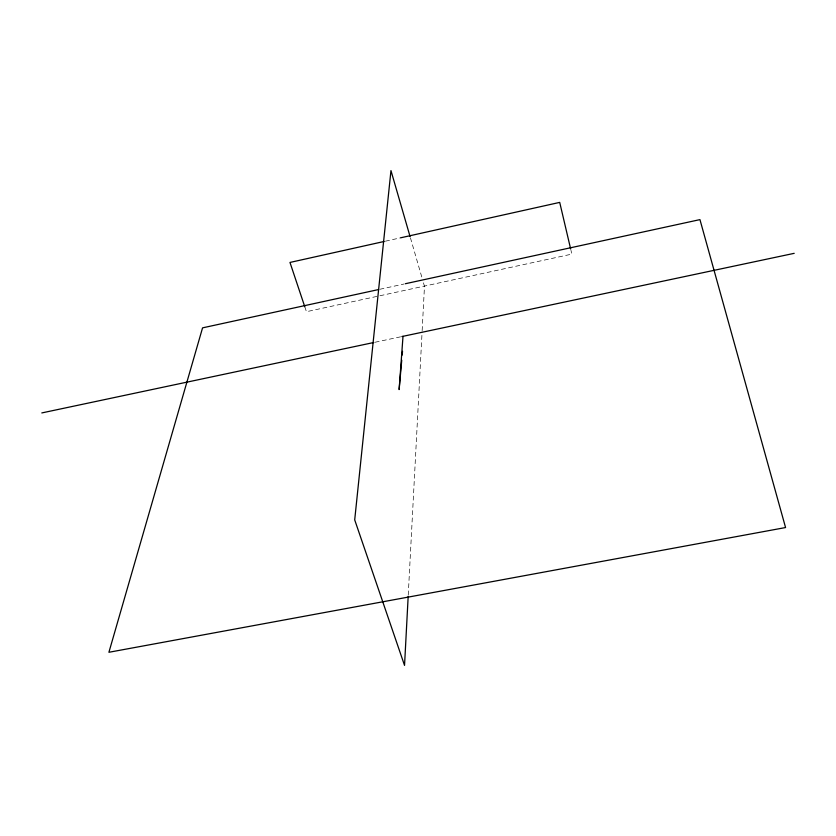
<?xml version="1.0" encoding="UTF-8"?>
<svg xmlns="http://www.w3.org/2000/svg" width="836" height="836" viewBox="0 0 836 836"><rect width="100%" height="100%" fill="white"/><g stroke="black" fill="none" stroke-linecap="round" stroke-linejoin="round"><path stroke-width="0.63" stroke-dasharray="4.18 3.13" d="M408.24 595.065L422.086 331.944M422.149 330.648L424.479 286.361L423.403 282.62M385.396 241.196L400.663 237.8M379.837 289.277L404.07 284.01M375.061 342.248L401.876 336.553M304.795 306.77L306.436 311.703L571.855 254.113L570.967 250.33M410.424 237.811L421.961 277.646"/><path stroke-width="1.25" d="M408.177 596.371L404.54 665.404L354.704 519.887L390.966 170.596L410.068 236.567M403.004 336.323L399.127 389.586L401.74 360.211M402.189 355.101L402.534 351.277M384.132 241.479L289.977 262.441L304.795 306.77M400.663 237.8L559.712 202.396L570.674 249.065M378.562 289.559L202.563 327.858L108.91 652.279L785.568 527.547L699.951 219.617L405.345 283.728M41.8 412.932L373.786 342.509M401.876 336.553L794.2 253.339"/></g></svg>
